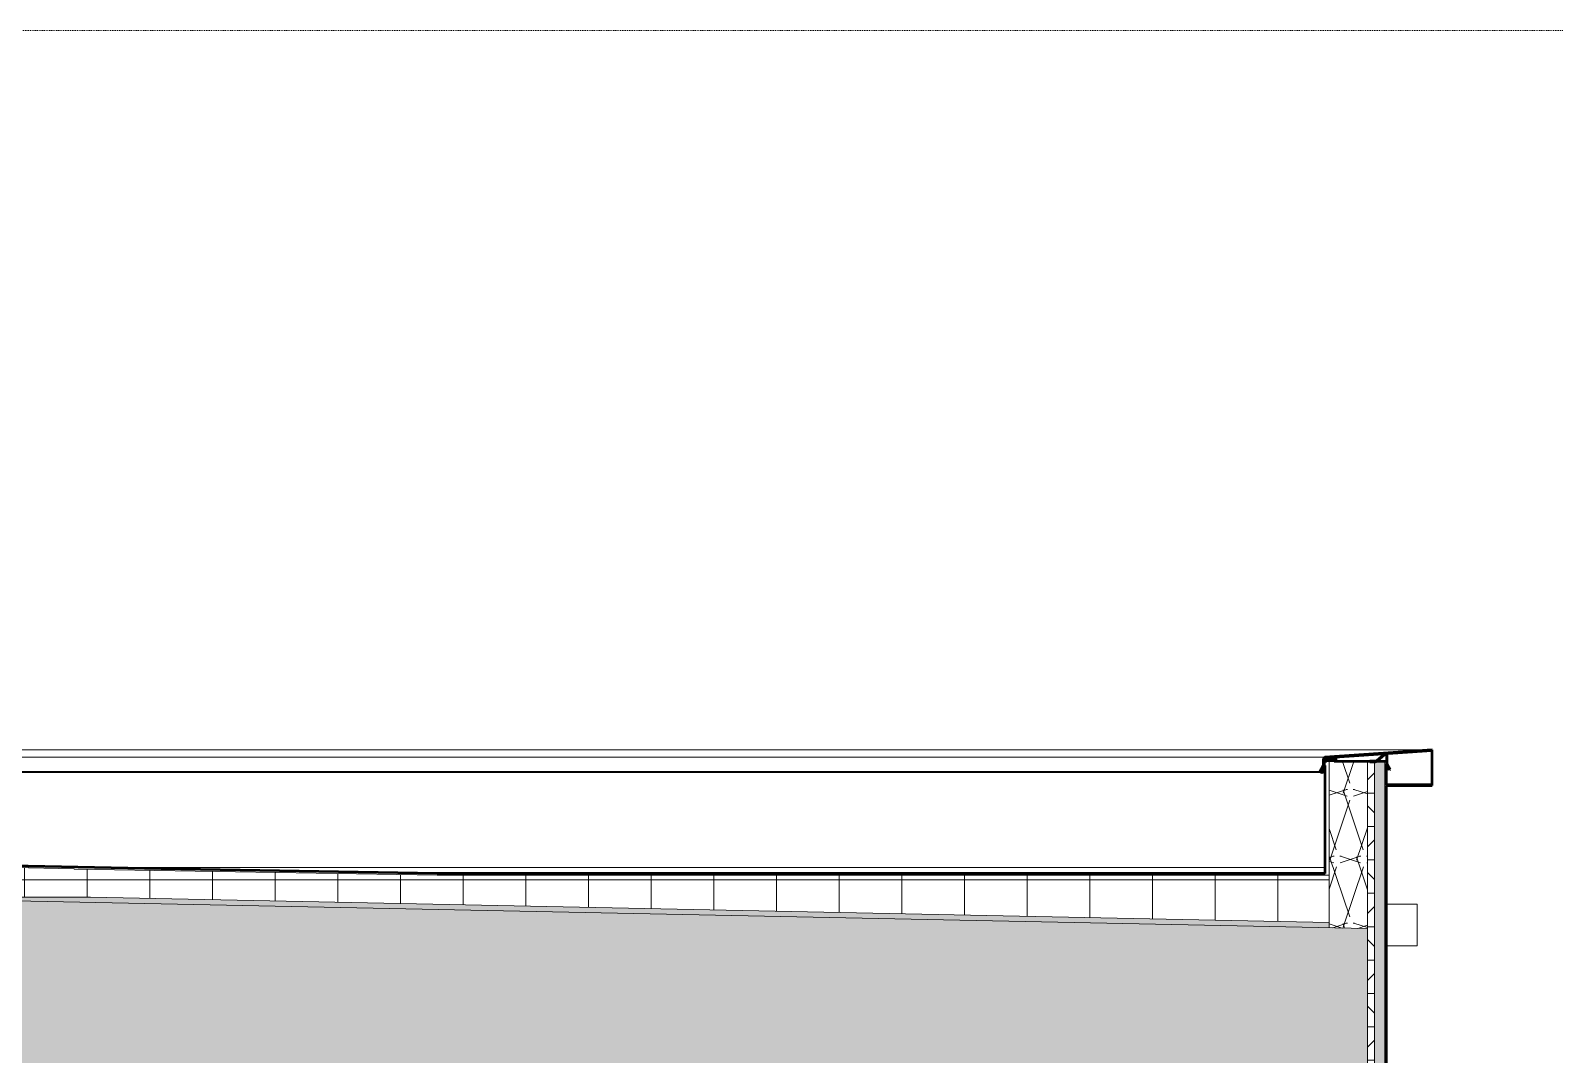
# Model space of a CAD drawing. Header units: inches. Extents: x 9661 to 16493, y -360 to 681.
# Drawn here: x 11923.8 to 12142.7, y 379.9 to 527 of the extents above; entities that cross this region are included whole.
import ezdxf

# ---------------------------------------------------------------- set-up
doc = ezdxf.new("R2010")
doc.units = ezdxf.units.IN
doc.header["$MEASUREMENT"] = 0
doc.linetypes.add('Aligning Line 1_8_', pattern=[0.25, 0.125, -0.125])
for name, color, linetype, lineweight in [('A-GENM-1', 135, 'Continuous', 9), ('A-ROOF', 132, 'Continuous', 13), ('A-ROOF-1', 55, 'Continuous', 13), ('A-ROOF-2', 132, 'Continuous', 50), ('A-ROOF-PATT-1', 132, 'Continuous', 9), ('A-WALL', 113, 'Continuous', 13), ('A-WALL-1', 10, 'Continuous', 13), ('A-WALL-2', 55, 'Continuous', 13), ('A-WALL-4', 251, 'Continuous', 5), ('A-WALL-5', 8, 'Continuous', 5), ('A-WALL-8', 113, 'Continuous', 50), ('A-WALL-PATT-5', 111, 'Continuous', 9), ('G-ANNO-SYMB', 111, 'Aligning Line 1_8_', 9)]:
    doc.layers.add(name, color=color, linetype=linetype, lineweight=lineweight)
pattern_1 = [(0, (10995.947, 72), (0, 4.798), []), (315, (10995.947, 72), (4.798427, 0), [6.786, -6.786]), (45, (10995.947, 72), (4.798427, 0), [6.786, -6.786])]
pattern_2 = [(161.57, (10996.427, 72.48), (-3.8399538, -1.54e-05), [0, -27.322, 3.034, 0]), (18.43, (10995.467, 72.48), (-3.8399538, 1.54e-05), [0, -27.322, 3.034, 0]), (108.43, (10996.427, 72.48), (1.919622, -9.6005246), [9.106, -21.25]), (71.57, (10995.467, 72.48), (1.919622, 9.6005246), [9.106, -21.25])]
pattern_3 = [(0, (10995.947, 72), (0, 9), []), (90, (10995.947, 72), (-9, 6e-16), [])]

# ---------------------------------------------------------------- blocks, each defined once
blk = doc.blocks.new('Basic Wall _ EXT - FIBER CEMENT - SMALL - ___-2145929-BUILDING SECTION - EAST_WEST - LOOKING NORTH')
at = {"layer": 'A-WALL-1'}
h = blk.add_hatch(color=256, dxfattribs=at)
h.paths.add_polyline_path([(12118.63, 418.54), (12125.15, 418.54), (12125.15, 423.66), (12109.63, 422.56), (12109.53, 422.47), (12109.49, 422.23), (12109.49, 421.44), (12109.57, 421.44), (12109.61, 422.47), (12109.78, 422.53), (12125.07, 423.58), (12125.07, 418.62), (12118.59, 418.58), (12118.59, 418.54)], flags=0)
h.paths.add_polyline_path([(12109.29, 420.42), (12109.56, 420.51), (12109.67, 420.6), (12109.65, 420.64), (12109.3, 420.43)], flags=0)
h.paths.add_polyline_path([(12109.29, 420.42), (12109.13, 420.57), (12109.11, 420.63), (12109.52, 421.26), (12109.45, 421.3), (12108.98, 420.57), (12109.25, 420.43)], flags=0)
h.paths.add_polyline_path([(12109.28, 420.59), (12109.64, 421.24), (12109.6, 421.26), (12109.23, 420.63), (12109.28, 420.6)], flags=0)
h.paths.add_polyline_path([(12119.05, 420.79), (12119.12, 420.84), (12118.71, 421.5), (12118.64, 421.45)], flags=0)
h.paths.add_polyline_path([(12109.71, 421.39), (12109.72, 422), (12111.06, 422.04), (12111.06, 422.08), (12109.8, 422.04), (12109.69, 421.95), (12109.64, 421.83), (12109.65, 421.39), (12109.71, 421.39)], flags=0)
h.paths.add_polyline_path([(12118.6, 421.63), (12118.67, 421.63), (12118.64, 422.9), (12118.49, 423.08), (12118.21, 423.01), (12117.15, 422.1), (12117.21, 422.04), (12118.31, 422.99), (12118.52, 422.98), (12118.59, 422.86), (12118.59, 421.63)], flags=0)
h.paths.add_polyline_path([(12117.14, 422), (12117.15, 422.05), (12117.08, 422.04), (12117.11, 422)], flags=0)
h.paths.add_polyline_path([(12111.26, 422.16), (12111.34, 422.16), (12111.34, 422.44), (12109.78, 422.47), (12109.72, 422.27), (12109.8, 422.27), (12109.84, 422.39), (12111.26, 422.37), (12111.26, 422.23), (12110.19, 422.23), (12110.19, 422.16)], flags=0)
at = {"layer": 'A-WALL-2'}
for p, q in [((12109.72, 421.39), (12109.72, 421.83)), ((12109.89, 422), (12110.34, 422)), ((12110.34, 422), (12111.06, 422)), ((12118.59, 422), (12118.59, 421.63)), ((12118.59, 418.62), (12118.59, 418.54))]:
    blk.add_line(p, q, dxfattribs=at)
at = {"layer": 'A-WALL-8'}
for p, q in [((12125.15, 423.66), (12109.71, 422.6)), ((12109.72, 422.52), (12125.07, 423.58)), ((12109.78, 422.47), (12109.72, 422.27)), ((12111.34, 422.44), (12109.78, 422.47)), ((12118.26, 423.05), (12117.15, 422.1)), ((12117.21, 422.04), (12118.31, 422.99)), ((12118.59, 422.86), (12118.59, 422)), ((12118.67, 421.63), (12118.67, 422.86)), ((12125.07, 423.58), (12125.07, 418.62)), ((12125.15, 418.54), (12125.15, 423.66)), ((12109.45, 421.3), (12108.98, 420.57)), ((12108.98, 420.57), (12109.17, 420.45)), ((12109.09, 420.6), (12109.52, 421.26)), ((12109.21, 420.52), (12109.09, 420.6)), ((12109.6, 421.26), (12109.22, 420.63)), ((12109.22, 420.63), (12109.28, 420.59)), ((12109.28, 420.59), (12109.67, 421.22)), ((12109.65, 420.64), (12109.38, 420.51)), ((12109.41, 420.44), (12109.68, 420.57)), ((12109.49, 422.35), (12109.49, 421.44)), ((12109.57, 421.44), (12109.57, 422.35)), ((12109.64, 421.83), (12109.64, 421.39)), ((12109.68, 420.57), (12109.65, 420.64)), ((12109.72, 422.27), (12109.79, 422.24)), ((12109.79, 422.24), (12109.84, 422.39)), ((12109.84, 422.39), (12111.26, 422.37)), ((12111.06, 422.08), (12109.89, 422.08)), ((12111.26, 422.23), (12110.19, 422.23)), ((12110.19, 422.23), (12110.19, 422.16)), ((12110.19, 422.16), (12111.34, 422.16)), ((12111.06, 422), (12111.06, 422.08)), ((12111.26, 422.37), (12111.26, 422.23)), ((12111.34, 422.16), (12111.34, 422.44)), ((12116.99, 422.04), (12116.17, 422.04)), ((12116.17, 422.04), (12116.17, 421.96)), ((12116.17, 421.96), (12116.99, 421.96)), ((12118.64, 421.45), (12119.05, 420.79)), ((12119.12, 420.84), (12118.71, 421.5)), ((12119.05, 420.79), (12119.12, 420.84)), ((12125.07, 418.62), (12118.59, 418.62)), ((12118.59, 418.54), (12125.15, 418.54))]:
    blk.add_line(p, q, dxfattribs=at)
for centre, radius, start, end in [((12109.74, 422.35), 0.25, 96.9295, 180), ((12109.74, 422.35), 0.171, 97.5543, 180), ((12118.42, 422.86), 0.25, 0, 130.7229), ((12118.42, 422.86), 0.171, 0, 130.7229), ((12109.3, 420.67), 0.25, 237.9895, 295.8255), ((12109.3, 420.67), 0.171, 237.9895, 295.8255), ((12109.24, 421.44), 0.25, 327.174, 0), ((12109.24, 421.44), 0.329, 327.174, 0), ((12109.39, 421.39), 0.25, 328.5676, 0), ((12109.89, 421.83), 0.25, 90, 180), ((12109.39, 421.39), 0.329, 328.5676, 0), ((12109.89, 421.83), 0.171, 90, 180), ((12116.99, 422.29), 0.25, 270, 310.7229), ((12116.99, 422.29), 0.329, 270, 310.7229), ((12118.92, 421.63), 0.329, 180, 211.7619), ((12118.92, 421.63), 0.25, 180, 211.7619)]:
    blk.add_arc(centre, radius, start, end, dxfattribs=at)
blk = doc.blocks.new('Basic Wall _ EXT - FIBER CEMENT - SMALL - ___-2145935-BUILDING SECTION - EAST_WEST - LOOKING NORTH')
at = {"layer": 'A-WALL-2'}
for p, q in [((12125.15, 423.66), (11559.49, 423.66)), ((12109.71, 422.6), (11559.49, 422.6)), ((12109.78, 422.47), (12109.61, 422.47)), ((12118.42, 423.11), (12118.27, 423.11)), ((12108.98, 420.57), (11559.49, 420.57)), ((11559.49, 420.42), (12109.3, 420.42)), ((12109.28, 420.59), (12109.09, 420.59)), ((12109.22, 420.63), (12109.11, 420.63)), ((12109.65, 420.64), (12109.31, 420.64)), ((12109.72, 422.27), (12109.56, 422.27)), ((12109.79, 422.24), (12109.57, 422.24)), ((12109.57, 422.23), (12110.19, 422.23)), ((12110.19, 422.16), (12109.57, 422.16)), ((12109.89, 422.08), (12109.57, 422.08)), ((12111.26, 422.37), (12109.83, 422.37)), ((12116.17, 422.04), (12111.06, 422.04)), ((12117.15, 422), (12117.21, 422.04)), ((12119.05, 420.79), (12118.59, 420.79))]:
    blk.add_line(p, q, dxfattribs=at)
at = {"layer": 'A-WALL-2', "flags": 128}
for points in [[(12109.71, 422.6), (12109.65, 422.59), (12109.6, 422.56), (12109.56, 422.52), (12109.52, 422.47), (12109.5, 422.41), (12109.49, 422.35)], [(12118.67, 422.86), (12118.66, 422.92), (12118.64, 422.98), (12118.6, 423.03), (12118.55, 423.07), (12118.5, 423.1), (12118.43, 423.11), (12118.37, 423.11), (12118.31, 423.09), (12118.26, 423.05)], [(12109.17, 420.45), (12109.23, 420.43), (12109.29, 420.42)], [(12109.3, 420.49), (12109.29, 420.49), (12109.25, 420.5)], [(12109.3, 420.42), (12109.35, 420.42), (12109.41, 420.44)], [(12109.49, 421.44), (12109.49, 421.39), (12109.47, 421.35), (12109.45, 421.3)], [(12109.52, 421.26), (12109.55, 421.32), (12109.57, 421.38), (12109.57, 421.44)], [(12109.64, 421.39), (12109.64, 421.35), (12109.62, 421.3), (12109.6, 421.26)], [(12109.89, 422.08), (12109.82, 422.07), (12109.76, 422.05), (12109.71, 422.01), (12109.67, 421.95), (12109.65, 421.89), (12109.64, 421.83)], [(12109.67, 421.22), (12109.7, 421.28), (12109.71, 421.33)], [(12117.15, 422.1), (12117.11, 422.07), (12117.05, 422.05), (12116.99, 422.04)], [(12118.59, 421.63), (12118.6, 421.57), (12118.62, 421.51), (12118.64, 421.45)], [(12118.71, 421.5), (12118.69, 421.54), (12118.68, 421.58), (12118.67, 421.63)]]:
    blk.add_lwpolyline(points, dxfattribs=at)
blk = doc.blocks.new('Family1 - SCUPPER-2150811-BUILDING SECTION - EAST_WEST - LOOKING NORTH')
at = {"layer": 'A-GENM-1'}
for p, q in [((12122.96, 401.5), (12118.59, 401.5)), ((12122.96, 401.5), (12122.96, 395.5)), ((12118.59, 395.5), (12122.96, 395.5))]:
    blk.add_line(p, q, dxfattribs=at)

msp = doc.modelspace()

# ---------------------------------------------------------------- hatches: boundary and pattern name
at = {"layer": 'A-ROOF-1'}
h = msp.add_hatch(color=256, dxfattribs=at)
h.paths.add_polyline_path([(11942.5898, 406.5647), (11837.1894, 408.7334), (11837.1894, 408.4834), (11930.0894, 406.5719), (11930.0894, 406.7728), (11932.4347, 406.7338)], flags=0)
h.paths.add_polyline_path([(11646.7394, 412.4021), (11646.7394, 412.6521), (11256.2644, 420.6865), (11256.2644, 420.4364), (11639.3498, 412.5541)], flags=0)
msp.add_hatch(color=256, dxfattribs=at).paths.add_polyline_path([(11982.2141, 405.6552), (12109.7144, 405.6552), (12109.7144, 405.9053), (11982.2117, 405.9053), (11930.0894, 406.7728), (11930.0894, 406.5228), (11964.6659, 405.9473)], flags=0)
at = {"layer": 'A-ROOF-PATT-1'}
h = msp.add_hatch(dxfattribs=at)
h.set_pattern_fill('FP_14', color=256, style=0, pattern_type=2)
h.set_pattern_definition(pattern_3)
h.paths.add_polyline_path([(12110.3394, 398.8622), (12110.3394, 402.5228), (11932.4347, 402.5228), (12109.7144, 398.8751)], flags=0)
h.paths.add_polyline_path([(11846.3691, 402.5228), (11930.0894, 402.5228), (11930.0894, 406.5719), (11837.1894, 408.4509), (11837.1894, 402.5228), (11838.6855, 402.5228)], flags=0)
h.paths.add_polyline_path([(11646.7394, 408.4012), (11646.7394, 412.4021), (11255.6394, 420.4364), (11255.6394, 416.4484), (11609.7756, 409.1618)], flags=0)
h = msp.add_hatch(dxfattribs=at)
h.set_pattern_fill('FP_3', color=256, style=0, pattern_type=2)
h.set_pattern_definition(pattern_1)
h.paths.add_polyline_path([(12110.3394, 398.1121), (12110.3394, 398.8622), (11932.4347, 402.5228), (11895.9764, 402.5228), (12109.7144, 398.125)], flags=0)
h.paths.add_polyline_path([(11646.7394, 407.651), (11646.7394, 408.4012), (11255.6394, 416.4484), (11255.6394, 415.6983), (11610.2812, 408.4012)], flags=0)
h = msp.add_hatch(dxfattribs=at)
h.set_pattern_fill('FP_4', color=256, style=0, pattern_type=2)
h.set_pattern_definition(pattern_2)
h.paths.add_polyline_path([(12075.9218, 374), (12115.8394, 374), (12115.8394, 397.9989), (11895.9764, 402.5228), (11837.1894, 402.5228), (11837.1894, 376), (11841.3115, 376), (11837.1894, 374), (12043.5304, 374)], flags=0)
h.paths.add_polyline_path([(11621.9894, 374), (11646.7394, 374), (11646.7394, 407.651), (11250.1394, 415.8114), (11250.1394, 374), (11570.3434, 374)], flags=0)
h = msp.add_hatch(dxfattribs=at)
h.set_pattern_fill('FP_14', color=256, style=0, pattern_type=2)
h.set_pattern_definition(pattern_3)
h.paths.add_polyline_path([(12109.7144, 402.5228), (12110.3394, 402.5228), (12110.3394, 405.6552), (11982.2141, 405.6552), (11930.0894, 406.5228), (11930.0894, 402.5228), (12102.6787, 402.5228)], flags=0)
at = {"layer": 'A-WALL-4'}
msp.add_hatch(color=256, dxfattribs=at).paths.add_polyline_path([(12118.3394, 350.5), (12118.5894, 350.5), (12118.5726, 422), (12118.3394, 422), (12118.3394, 355.048)], flags=0)
at = {"layer": 'A-WALL-5'}
msp.add_hatch(color=256, dxfattribs=at).paths.add_polyline_path([(12118.3394, 350.5), (12118.3394, 422), (12116.8394, 422), (12116.8394, 350.5), (12117.4658, 350.5)], flags=0)
at = {"layer": 'A-WALL-PATT-5'}
h = msp.add_hatch(dxfattribs=at)
h.set_pattern_fill('FP_1', color=256, style=0, pattern_type=2)
h.set_pattern_definition([(0, (10995.947, 72), (30.72, 7.68), [1.267, -21.773, 1.267, -21.773, -122.88]), (0, (10995.947, 72), (30.72, 7.68), [-46.08, 1.267, -44.813, 1.267, -21.773, -53.76]), (0, (10995.947, 72), (30.72, 7.68), [-115.2, 1.267, -14.093, 1.267, -37.133]), (120, (11007.467, 75.84), (-22.011075, 22.7643), [1.267, -21.773, 1.267, -21.773, -122.88]), (120, (11007.467, 75.84), (-22.011075, 22.7643), [-46.08, 1.267, -44.813, 1.267, -21.773, -53.76]), (120, (11007.467, 75.84), (-22.011075, 22.7643), [-115.2, 1.267, -14.093, 1.267, -37.133]), (240, (11011.307, 91.2), (-8.708925, -30.4443), [1.267, -21.773, 1.267, -21.773, -122.88]), (240, (11011.307, 91.2), (-8.708925, -30.4443), [-46.08, 1.267, -44.813, 1.267, -21.773, -53.76]), (240, (11011.307, 91.2), (-8.708925, -30.4443), [-115.2, 1.267, -14.093, 1.267, -37.133])])
h.paths.add_polyline_path([(12110.3394, 350.5), (12110.3394, 374), (12109.7144, 374), (12109.7144, 350.5)], flags=0)
h.paths.add_polyline_path([(12109.9053, 405.6552), (12110.3394, 405.6552), (12110.3394, 422), (12109.7144, 421.9615), (12109.7144, 405.6552)], flags=0)
h = msp.add_hatch(dxfattribs=at)
h.set_pattern_fill('FP_4', color=256, style=0, pattern_type=2)
h.set_pattern_definition(pattern_2)
h.paths.add_polyline_path([(12112.5368, 350.5), (12115.8394, 350.5), (12115.8394, 374), (12110.3394, 374), (12110.3394, 350.5)], flags=0)
h.paths.add_polyline_path([(12115.8394, 397.9989), (12115.8394, 422), (12110.3394, 421.9615), (12110.3394, 398.1121), (12115.5765, 398.0043)], flags=0)
h = msp.add_hatch(dxfattribs=at)
h.set_pattern_fill('FP_3', color=256, style=0, pattern_type=2)
h.set_pattern_definition(pattern_1)
h.paths.add_polyline_path([(12115.8394, 350.5), (12116.8394, 350.5), (12116.8394, 422), (12115.8394, 421.9615), (12115.8394, 350.5869)], flags=0)

# ---------------------------------------------------------------- linework, layer by layer
at = {"layer": 'A-ROOF'}
for p, q in [((11930.0894, 406.5719), (11837.1894, 408.4834)), ((11930.0894, 406.5228), (11930.0894, 406.5719)), ((11982.2141, 405.6552), (11930.0894, 406.5228)), ((11932.4784, 406.7728), (12109.7144, 406.7728)), ((12110.3394, 405.6552), (11982.2141, 405.6552)), ((12110.3394, 398.1121), (12110.3394, 405.6552)), ((11837.1894, 402.5228), (11932.4347, 402.5228)), ((12115.8394, 397.9989), (11895.9764, 402.5228)), ((12110.3394, 398.8622), (11932.4347, 402.5228))]:
    msp.add_line(p, q, dxfattribs=at)
at = {"layer": 'A-ROOF-2'}
for p, q in [((11942.5898, 406.5647), (11837.1894, 408.7334)), ((11982.2117, 405.9053), (11942.5898, 406.5647)), ((12109.7144, 405.9053), (11982.2117, 405.9053))]:
    msp.add_line(p, q, dxfattribs=at)
at = {"layer": 'A-WALL'}
for p, q in [((12110.3394, 405.6552), (12110.3394, 422)), ((12115.8394, 231.5), (12115.8394, 422)), ((12116.8394, 231.5), (12116.8394, 422)), ((12118.3394, 231.5), (12118.3394, 422)), ((12109.7144, 405.9053), (12109.7144, 405.6552))]:
    msp.add_line(p, q, dxfattribs=at)
at = {"layer": 'A-WALL-2'}
for p, q in [((12109.7144, 421.8287), (12109.7144, 421.3937)), ((12111.0607, 422), (12109.8896, 422)), ((12118.5894, 421.6275), (12118.5894, 422)), ((12118.5894, 418.5388), (12118.5894, 418.6175))]:
    msp.add_line(p, q, dxfattribs=at)
at = {"layer": 'A-WALL-8'}
for p, q in [((12109.7144, 422), (12109.7144, 421.8287)), ((12109.8896, 422), (12109.7144, 422)), ((12109.7144, 421.3937), (12109.7144, 405.9053)), ((12118.5894, 422), (12111.0607, 422)), ((12118.5894, 418.6175), (12118.5894, 421.6275)), ((12118.5894, 230.125), (12118.5894, 418.5388))]:
    msp.add_line(p, q, dxfattribs=at)
at = {"layer": 'G-ANNO-SYMB'}
msp.add_line((12280.1239, 526.9531), (9756.4599, 526.9531), dxfattribs=at)

# ---------------------------------------------------------------- block references
at = {"layer": 'A-GENM-1'}
msp.add_blockref('Family1 - SCUPPER-2150811-BUILDING SECTION - EAST_WEST - LOOKING NORTH', (0, 0), dxfattribs=at)
at = {"layer": 'A-WALL-2'}
for name in ['Basic Wall _ EXT - FIBER CEMENT - SMALL - ___-2145935-BUILDING SECTION - EAST_WEST - LOOKING NORTH', 'Basic Wall _ EXT - FIBER CEMENT - SMALL - ___-2145929-BUILDING SECTION - EAST_WEST - LOOKING NORTH']:
    msp.add_blockref(name, (0, 0), dxfattribs=at)

doc.saveas('drawing.dxf')
